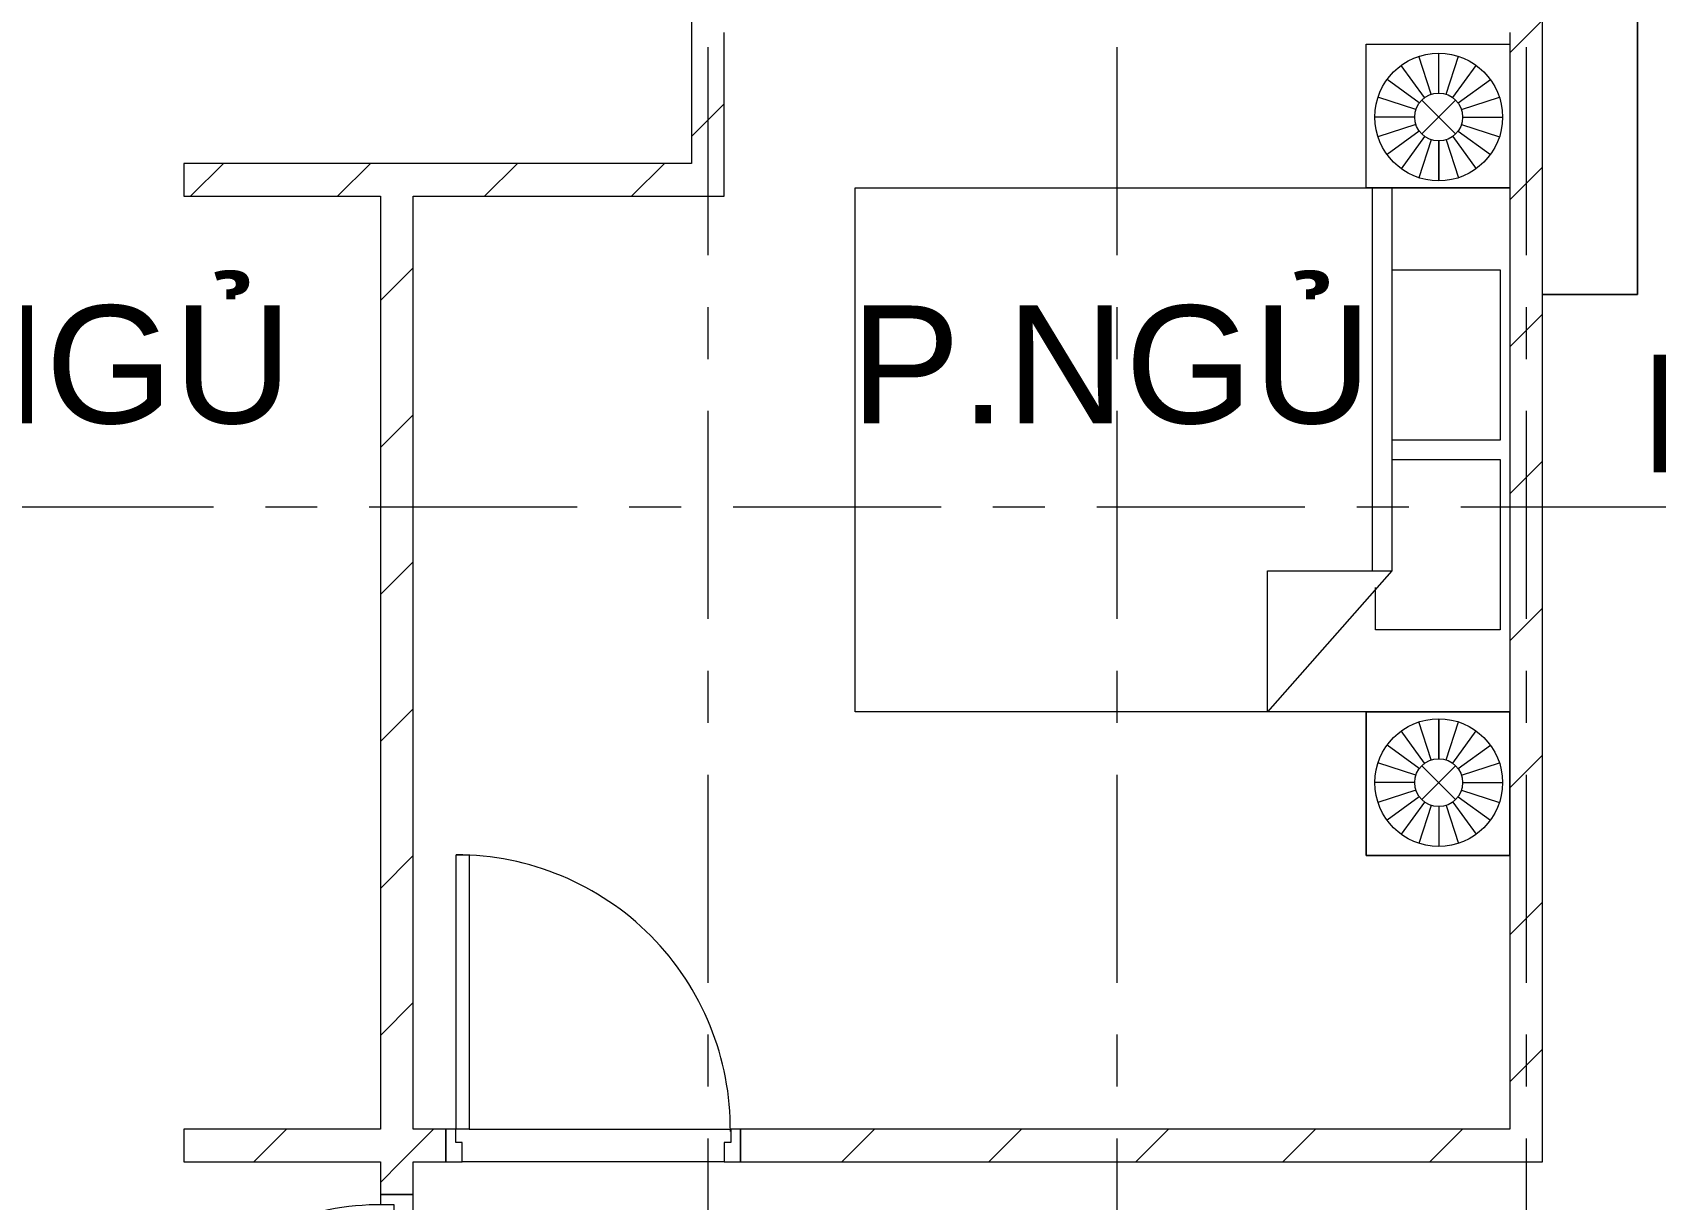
# Model space of a CAD drawing. Header units: millimetres. Extents: x -20144 to 117583, y -11426 to 48263.
# Drawn here: x 5888 to 10845, y 35635 to 39200 of the extents above; entities that cross this region are included whole.
import ezdxf

# ---------------------------------------------------------------- set-up
doc = ezdxf.new("R2010")
doc.units = ezdxf.units.MM
doc.linetypes.add('Grid Line', pattern=[22.225, 12.7, -3.175, 3.175, -3.175])
for name, color, linetype, lineweight in [('CHU', 181, 'Continuous', 5), ('CUA', 31, 'Continuous', 9), ('HATCH-TUONG', 152, 'Continuous', 9), ('NET-CAT', 3, 'Continuous', 9), ('NET-THAY', 2, 'Continuous', 15), ('THIET BI', 44, 'Continuous', 5), ('TRUC', 225, 'Continuous', 5)]:
    doc.layers.add(name, color=color, linetype=linetype, lineweight=lineweight)
doc.styles.add('Arial', font='arial.ttf', dxfattribs={"height": 360})
pattern_1 = [(45, (0, 0), (-224.5064, 224.5064), [])]

# ---------------------------------------------------------------- blocks, each defined once
blk = doc.blocks.new('X-TV - X-TV-626358-MẶT BẰNG TẦNG 24')
at = {"layer": 'THIET BI'}
for p, q in [((2699.9, 300), (0, 300)), ((0, 300), (0, 110)), ((0, 300), (2699.9, 300)), ((0, 110), (0, 300)), ((2699.9, 10), (2699.9, 300)), ((2699.9, 300), (2699.9, 10)), ((1090, 100), (1610, 100)), ((1350, 100), (1350, 75)), ((850, 75), (1850, 75)), ((872.5, 25), (850, 75)), ((1850, 75), (1827.5, 25)), ((1827.5, 25), (872.5, 25))]:
    blk.add_line(p, q, dxfattribs=at)
for centre, start_param, end_param in [((1090, 75), 0, 1.570796), ((1610, 75), 4.712389, 6.283185), ((1090, 25), 1.570796, 2.237229), ((1610, 25), 4.045957, 4.712389)]:
    blk.add_ellipse(centre, major_axis=(0, 25), ratio=0.9, start_param=start_param, end_param=end_param, dxfattribs=at)
blk = doc.blocks.new('CUA PHONG NGU - Type 1-398312-MẶT BẰNG TẦNG 24')
at = {"layer": 'CUA'}
for p, q in [((-317.5, 890.3), (-277.5, 890.3)), ((-317.5, 52.3), (-317.5, 890.3)), ((-277.5, 890.3), (-277.5, 52.3)), ((-277.5, 52.3), (-317.5, 52.3))]:
    blk.add_line(p, q, dxfattribs=at)
at = {"layer": 'CUA', "lineweight": 5}
for p, q in [((-318.5, 52.3), (-348.5, 52.3)), ((-348.5, 52.3), (-348.5, -47.7)), ((-318.5, 11.3), (-318.5, 52.3)), ((551.5, 52.3), (521.5, 52.3)), ((521.5, 52.3), (521.5, 11.3)), ((551.5, -47.7), (551.5, 52.3)), ((-298.5, 11.3), (-318.5, 11.3)), ((-298.5, -47.7), (-298.5, 11.3)), ((521.5, 11.3), (501.5, 11.3)), ((501.5, 11.3), (501.5, -47.7)), ((-348.5, -47.7), (-298.5, -47.7)), ((501.5, -47.7), (551.5, -47.7))]:
    blk.add_line(p, q, dxfattribs=at)
blk.add_arc((-317.5, 52.3), 838, 359.5, 90, dxfattribs=at)
blk = doc.blocks.new('X-GIUONG - X-GIUONG-V30-MẶT BẰNG TẦNG 24')
at = {"layer": 'THIET BI'}
for p, q in [((-800, 2000), (800, 2000)), ((-800, 0), (-800, 2000)), ((-800, 0), (-800, 2000)), ((-800, 2000), (800, 2000)), ((800, 2000), (800, 0)), ((800, 2000), (800, 0)), ((-800, 740), (-370, 740)), ((-370, 360), (-800, 740)), ((-370, 740), (-370, 360)), ((-1239, 439), (-800, 439)), ((-1239, 0), (-1239, 439)), ((-1239, 439), (-1239, 0)), ((-800, 439), (-1239, 439)), ((-1039.2, 287), (-1076.9, 402.9)), ((-1016.6, 290.5), (-1016.6, 412.5)), ((-993.9, 287), (-956.3, 402.9)), ((-800, 439), (-800, 0)), ((-800, 0), (-800, 439)), ((-550, 410), (-420, 410)), ((-550, 30), (-550, 410)), ((-370, 420), (800, 420)), ((800, 439), (1239, 439)), ((800, 0), (800, 439)), ((800, 439), (1239, 439)), ((800, 0), (800, 439)), ((993.9, 287), (956.3, 402.9)), ((1016.6, 290.5), (1016.6, 412.5)), ((1039.2, 287), (1076.9, 402.9)), ((1239, 439), (1239, 0)), ((1239, 439), (1239, 0)), ((-1059.6, 276.6), (-1131.2, 375.2)), ((-973.5, 276.6), (-901.9, 375.2)), ((800, 360), (-370, 360)), ((-30, 360), (-30, 30)), ((30, 30), (30, 360)), ((550, 360), (550, 30)), ((973.5, 276.6), (901.9, 375.2)), ((1059.6, 276.6), (1131.2, 375.2)), ((-1075.8, 260.4), (-1174.4, 332.1)), ((-957.4, 260.4), (-858.7, 332.1)), ((957.4, 260.4), (858.7, 332.1)), ((1075.8, 260.4), (1174.4, 332.1)), ((-1086.1, 240), (-1202.1, 277.7)), ((-1068.3, 269.1), (-964.8, 165.6)), ((-1068.3, 165.6), (-964.8, 269.1)), ((-947, 240), (-831, 277.7)), ((947, 240), (831, 277.7)), ((1068.3, 269.1), (964.8, 165.6)), ((1068.3, 165.6), (964.8, 269.1)), ((1086.1, 240), (1202.1, 277.7)), ((-1089.7, 217.4), (-1211.7, 217.4)), ((-943.4, 217.4), (-821.4, 217.4)), ((-821.4, 217.4), (-943.4, 217.4)), ((943.4, 217.4), (821.4, 217.4)), ((821.4, 217.4), (943.4, 217.4)), ((1089.7, 217.4), (1211.7, 217.4)), ((-1086.1, 194.8), (-1202.1, 157.1)), ((-1075.8, 174.4), (-1174.4, 102.7)), ((-1059.6, 158.2), (-1131.2, 59.5)), ((-973.5, 158.2), (-901.9, 59.5)), ((-957.4, 174.4), (-858.7, 102.7)), ((-947, 194.8), (-831, 157.1)), ((947, 194.8), (831, 157.1)), ((957.4, 174.4), (858.7, 102.7)), ((973.5, 158.2), (901.9, 59.5)), ((1059.6, 158.2), (1131.2, 59.5)), ((1075.8, 174.4), (1174.4, 102.7)), ((1086.1, 194.8), (1202.1, 157.1)), ((-1039.2, 147.8), (-1076.9, 31.8)), ((-1016.6, 144.2), (-1016.6, 22.2)), ((-993.9, 147.8), (-956.3, 31.8)), ((993.9, 147.8), (956.3, 31.8)), ((1016.6, 144.2), (1016.6, 22.2)), ((1039.2, 147.8), (1076.9, 31.8)), ((-800, 0), (-1239, 0)), ((-1239, 0), (-800, 0)), ((800, 0), (-800, 0)), ((800, 0), (-800, 0)), ((-30, 30), (-550, 30)), ((550, 30), (30, 30)), ((1239, 0), (800, 0)), ((1239, 0), (800, 0))]:
    blk.add_line(p, q, dxfattribs=at)
for centre, radius in [((-1016.6, 217.4), 195.1), ((1016.6, 217.4), 195.1), ((-1016.6, 217.4), 73.2), ((1016.6, 217.4), 73.2)]:
    blk.add_circle(centre, radius, dxfattribs=at)

msp = doc.modelspace()

# ---------------------------------------------------------------- hatches: boundary and pattern name
at = {"layer": 'HATCH-TUONG', "lineweight": 5}
h = msp.add_hatch(dxfattribs=at)
h.set_pattern_fill('FP_2', color=256, style=0, pattern_type=2)
h.set_pattern_definition(pattern_1)
h.paths.add_polyline_path([(10400.5, 35749.9), (10500.5, 35749.9), (10500.5, 39299.9), (10400.5, 39299.9), (10400.5, 35814.1)], flags=0)
h = msp.add_hatch(dxfattribs=at)
h.set_pattern_fill('FP_2', color=256, style=0, pattern_type=2)
h.set_pattern_definition(pattern_1)
h.paths.add_polyline_path([(7900.5, 38799.9), (8000.5, 38799.9), (8000.5, 39199.9), (7900.5, 39199.9)], flags=0)
h = msp.add_hatch(dxfattribs=at)
h.set_pattern_fill('FP_2', color=256, style=0, pattern_type=2)
h.set_pattern_definition(pattern_1)
h.paths.add_polyline_path([(6350.5, 38699.9), (8000.5, 38699.9), (8000.5, 38799.9), (6350.5, 38799.9)], flags=0)
h = msp.add_hatch(dxfattribs=at)
h.set_pattern_fill('FP_2', color=256, style=0, pattern_type=2)
h.set_pattern_definition(pattern_1)
h.paths.add_polyline_path([(6950.5, 34649.9), (7050.5, 34649.9), (7050.5, 34749.9), (6950.5, 34749.9)], flags=0)
h.paths.add_polyline_path([(6950.5, 35649.9), (7050.5, 35649.9), (7050.5, 35749.9), (6950.5, 35749.9)], flags=0)
h.paths.add_polyline_path([(6950.5, 35849.9), (7050.5, 35849.9), (7050.5, 38699.9), (6950.5, 38699.9), (6950.5, 37739.4)], flags=0)
h = msp.add_hatch(dxfattribs=at)
h.set_pattern_fill('FP_2', color=256, style=0, pattern_type=2)
h.set_pattern_definition(pattern_1)
h.paths.add_polyline_path([(6350.5, 35749.9), (7150.5, 35749.9), (7150.5, 35849.9), (6350.5, 35849.9), (6350.5, 35814.1)], flags=0)
h.paths.add_polyline_path([(8050.5, 35749.9), (10400.5, 35749.9), (10400.5, 35849.9), (8050.5, 35849.9), (8050.5, 35814.1)], flags=0)

# ---------------------------------------------------------------- linework, layer by layer
at = {"layer": 'NET-CAT', "lineweight": 15}
for p, q in [((7900.5, 39399.9), (7900.5, 39199.9)), ((10500.5, 35749.9), (10500.5, 39299.9)), ((7900.5, 39199.9), (7900.5, 38799.9)), ((8000.5, 38799.9), (8000.5, 39199.9)), ((10400.5, 39199.9), (10400.5, 35849.9)), ((7900.5, 38799.9), (6350.5, 38799.9)), ((6350.5, 38799.9), (6350.5, 38699.9)), ((8000.5, 38699.9), (8000.5, 38799.9)), ((6350.5, 38699.9), (6950.5, 38699.9)), ((6950.5, 38699.9), (6950.5, 35849.9)), ((7050.5, 38699.9), (8000.5, 38699.9)), ((7050.5, 35849.9), (7050.5, 38699.9)), ((6950.5, 35849.9), (6350.5, 35849.9)), ((6350.5, 35849.9), (6350.5, 35749.9)), ((7150.5, 35849.9), (7050.5, 35849.9)), ((7150.5, 35749.9), (7150.5, 35849.9)), ((10400.5, 35849.9), (8050.5, 35849.9)), ((8050.5, 35849.9), (8050.5, 35749.9)), ((6350.5, 35749.9), (6950.5, 35749.9)), ((6950.5, 35749.9), (6950.5, 35649.9)), ((7050.5, 35749.9), (7150.5, 35749.9)), ((7050.5, 35649.9), (7050.5, 35749.9)), ((8050.5, 35749.9), (10400.5, 35749.9)), ((10400.5, 35749.9), (10500.5, 35749.9)), ((6950.5, 35649.9), (7050.5, 35649.9))]:
    msp.add_line(p, q, dxfattribs=at)
at = {"layer": 'NET-THAY', "lineweight": 9}
for p, q in [((7221.5, 35849.9), (8020.5, 35849.9)), ((8000.5, 35749.9), (7200.5, 35749.9))]:
    msp.add_line(p, q, dxfattribs=at)
at = {"layer": 'TRUC', "linetype": 'Grid Line', "ltscale": 50}
for p, q in [((7950.5, 43599.9), (7950.5, -4500.1)), ((9200.5, 43599.9), (9200.5, -7167.6)), ((10450.5, 43599.9), (10450.5, -4500.1)), ((42000.5, 37749.9), (-12092.4, 37749.9))]:
    msp.add_line(p, q, dxfattribs=at)

# ---------------------------------------------------------------- block references
at = {"lineweight": 9}
for name, p, rotation in [('X-TV - X-TV-626358-MẶT BẰNG TẦNG 24', (10490.5, 41099.9), 270), ('X-GIUONG - X-GIUONG-V30-MẶT BẰNG TẦNG 24', (10400.5, 37925), 90), ('CUA PHONG NGU - Type 1-398312-MẶT BẰNG TẦNG 24', (7002.8, 35098.5), 90)]:
    msp.add_blockref(name, p, dxfattribs=dict(at, rotation=rotation))
msp.add_blockref('CUA PHONG NGU - Type 1-398312-MẶT BẰNG TẦNG 24', (7499.1, 35797.7), dxfattribs=at)

# ---------------------------------------------------------------- texts
at = {"layer": 'CHU', "color": 7, "char_height": 360, "attachment_point": 3, "line_spacing_factor": 0.936439, "style": 'Arial'}
for s, insert, width in [('\\pt2540.0016,5079.9996,7620.0012,10159.9992,12700.0008,15239.9988,17780.0004,20319.9984,22860,25400.0016,27939.9996,30480.0012,33019.9992,35560.0008,38099.9988,40640.0004,43179.9984,45720,48260.0016,50799.9996,53340.0012,55879.9992,58420.0008,60959.9988,63500.0004,66039.9984,68580,71120.0016,73659.9996,76200.0012,78739.9992,81280.0008;P.NGỦ', (6681.5, 38365.9), 1577.62), ('\\pt2540.0016,5079.9996,7620.0012,10159.9992,12700.0008,15239.9988,17780.0004,20319.9984,22860,25400.0016,27939.9996,30480.0012,33019.9992,35560.0008,38099.9988,40640.0004,43179.9984,45720,48260.0016,50799.9996,53340.0012,55879.9992,58420.0008,60959.9988,63500.0004,66039.9984,68580,71120.0016,73659.9996,76200.0012,78739.9992,81280.0008;P.NGỦ', (9979.3, 38365.9), 1577.62), ('\\pt2540.0016,5079.9996,7620.0012,10159.9992,12700.0008,15239.9988,17780.0004,20319.9984,22860,25400.0016,27939.9996,30480.0012,33019.9992,35560.0008,38099.9988,40640.0004,43179.9984,45720,48260.0016,50799.9996,53340.0012,55879.9992,58420.0008,60959.9988,63500.0004,66039.9984,68580,71120.0016,73659.9996,76200.0012,78739.9992,81280.0008;P.KHÁCH', (13033.7, 38215.8), 2217.96)]:
    msp.add_mtext(s, dxfattribs=dict(at, insert=insert, width=width))

doc.saveas('drawing.dxf')
